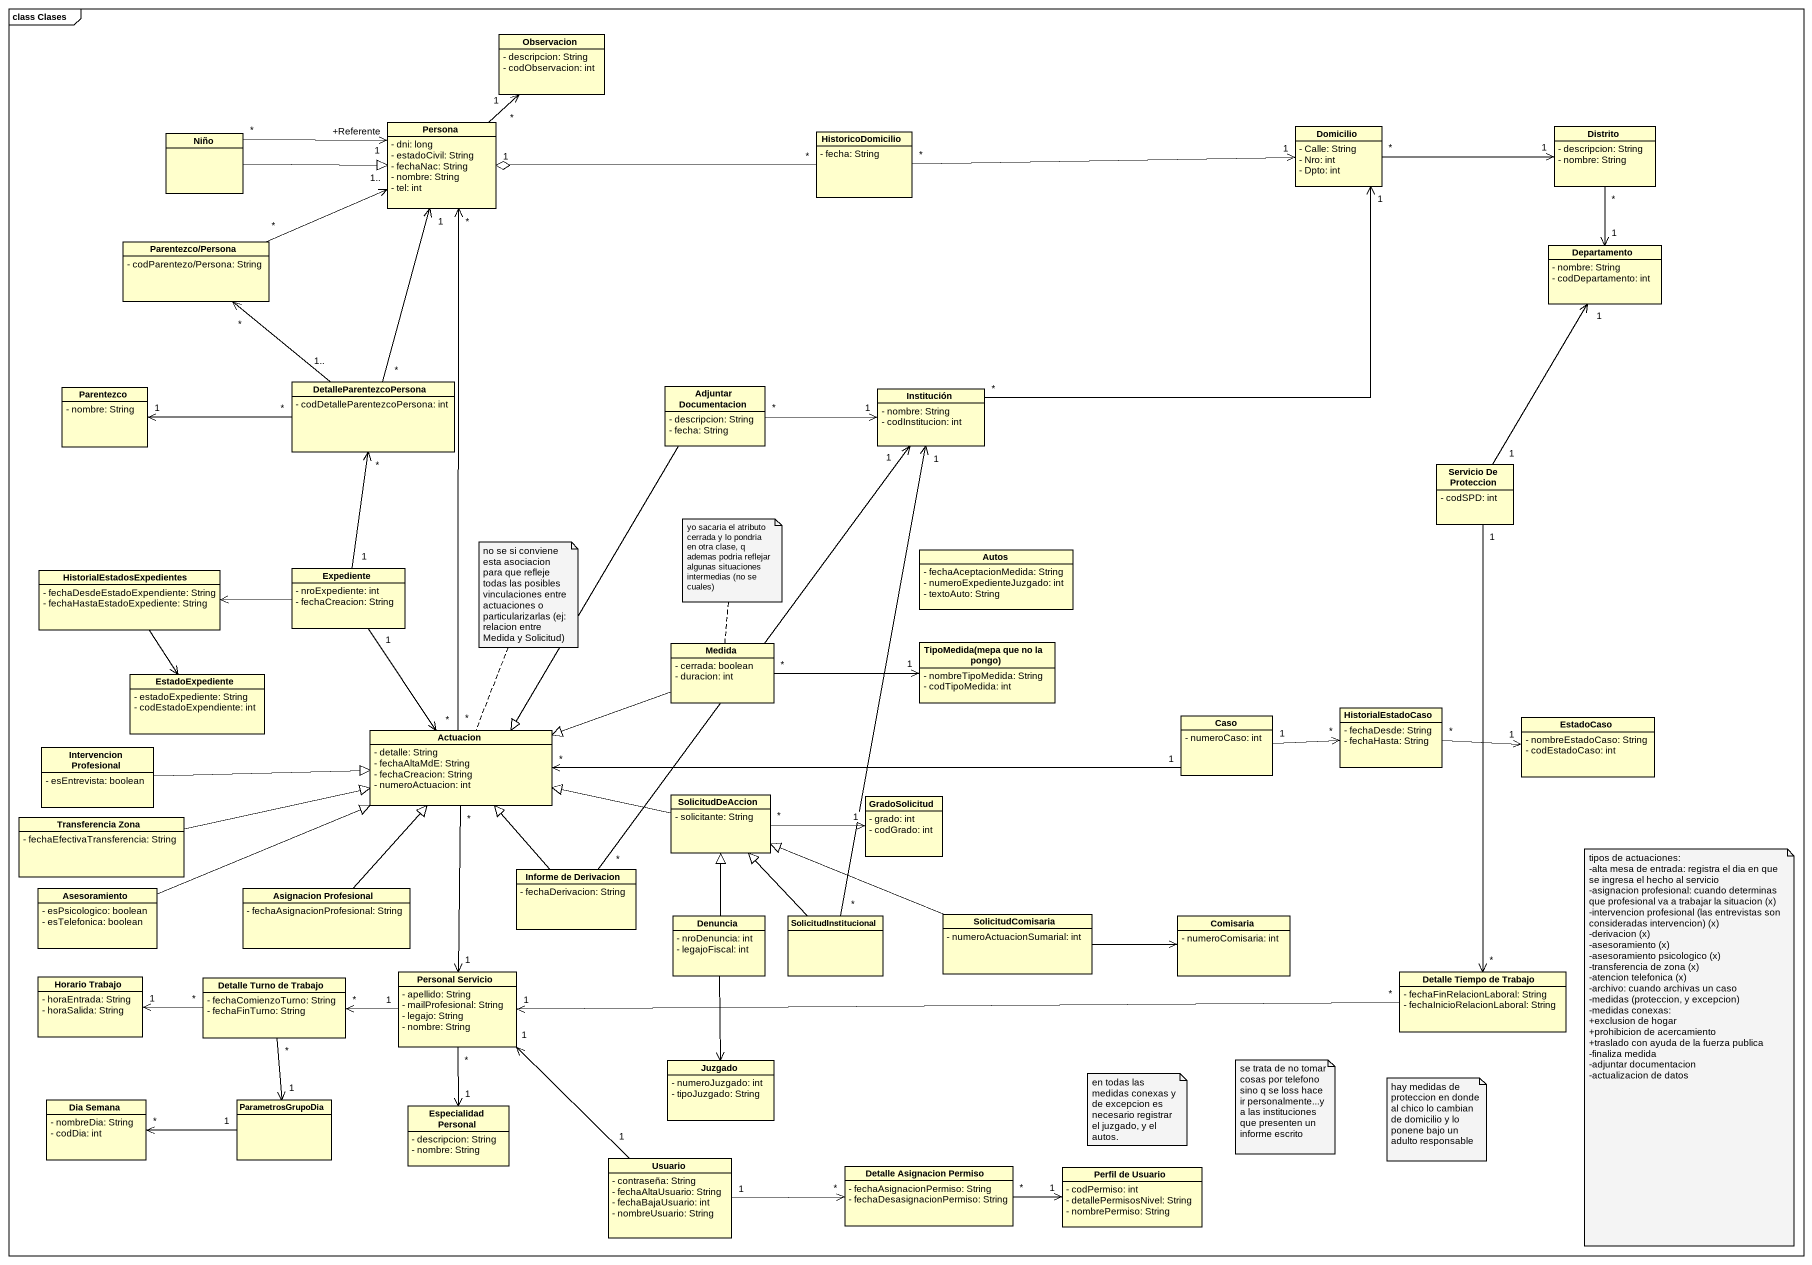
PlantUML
@startuml
mainframe class Clases
hide circle
hide empty members
skinparam classAttributeIconSize 0
class Observacion {
  - descripcion: String
  - codObservacion: int
}
class Niño
class Persona {
  - dni: long
  - estadoCivil: String
  - fechaNac: String
  - nombre: String
  - tel: int
}
class HistoricoDomicilio {
  - fecha: String
}
class Domicilio {
  - Calle: String
  - Nro: int
  - Dpto: int
}
class Distrito {
  - descripcion: String
  - nombre: String
}
class "Parentezco/Persona" as Parentezco_Persona {
  - codParentezo/Persona: String
}
class Departamento {
  - nombre: String
  - codDepartamento: int
}
class Parentezco {
  - nombre: String
}
class DetalleParentezcoPersona {
  - codDetalleParentezcoPersona: int
}
class "Adjuntar Documentacion" as Adjuntar_Documentacion {
  - descripcion: String
  - fecha: String
}
class Institución {
  - nombre: String
  - codInstitucion: int
}
class "Servicio De Proteccion" as Servicio_De_Proteccion {
  - codSPD: int
}
class HistorialEstadosExpedientes {
  - fechaDesdeEstadoExpendiente: String
  - fechaHastaEstadoExpediente: String
}
class Expediente {
  - nroExpediente: int
  - fechaCreacion: String
}
class Autos {
  - fechaAceptacionMedida: String
  - numeroExpedienteJuzgado: int
  - textoAuto: String
}
class Medida {
  - cerrada: boolean
  - duracion: int
}
class "TipoMedida(mepa que no la pongo)" as TipoMedida_mepa_que_no_la {
  - nombreTipoMedida: String
  - codTipoMedida: int
}
class EstadoExpediente {
  - estadoExpediente: String
  - codEstadoExpendiente: int
}
class Actuacion {
  - detalle: String
  - fechaAltaMdE: String
  - fechaCreacion: String
  - numeroActuacion: int
}
class Caso {
  - numeroCaso: int
}
class HistorialEstadoCaso {
  - fechaDesde: String
  - fechaHasta: String
}
class EstadoCaso {
  - nombreEstadoCaso: String
  - codEstadoCaso: int
}
class "Intervencion Profesional" as Intervencion_Profesional {
  - esEntrevista: boolean
}
class SolicitudDeAccion {
  - solicitante: String
}
class GradoSolicitud {
  - grado: int
  - codGrado: int
}
class "Transferencia Zona" as Transferencia_Zona {
  - fechaEfectivaTransferencia: String
}
class Asesoramiento {
  - esPsicologico: boolean
  - esTelefonica: boolean
}
class "Asignacion Profesional" as Asignacion_Profesional {
  - fechaAsignacionProfesional: String
}
class "Informe de Derivacion" as Informe_de_Derivacion {
  - fechaDerivacion: String
}
class Denuncia {
  - nroDenuncia: int
  - legajoFiscal: int
}
class SolicitudInstitucional
class SolicitudComisaria {
  - numeroActuacionSumarial: int
}
class Comisaria {
  - numeroComisaria: int
}
class "Horario Trabajo" as Horario_Trabajo {
  - horaEntrada: String
  - horaSalida: String
}
class "Detalle Turno de Trabajo" as Detalle_Turno_de_Trabajo {
  - fechaComienzoTurno: String
  - fechaFinTurno: String
}
class "Personal Servicio" as Personal_Servicio {
  - apellido: String
  - mailProfesional: String
  - legajo: String
  - nombre: String
}
class "Detalle Tiempo de Trabajo" as Detalle_Tiempo_de_Trabajo {
  - fechaFinRelacionLaboral: String
  - fechaInicioRelacionLaboral: String
}
class Juzgado {
  - numeroJuzgado: int
  - tipoJuzgado: String
}
class "Dia Semana" as Dia_Semana {
  - nombreDia: String
  - codDia: int
}
class ParametrosGrupoDia
class "Especialidad Personal" as Especialidad_Personal {
  - descripcion: String
  - nombre: String
}
class Usuario {
  - contraseña: String
  - fechaAltaUsuario: String
  - fechaBajaUsuario: int
  - nombreUsuario: String
}
class "Detalle Asignacion Permiso" as Detalle_Asignacion_Permiso {
  - fechaAsignacionPermiso: String
  - fechaDesasignacionPermiso: String
}
class "Perfil de Usuario" as Perfil_de_Usuario {
  - codPermiso: int
  - detallePermisosNivel: String
  - nombrePermiso: String
}
Niño -right-|> Persona
Niño "*" -right-> "+Referente\n1" Persona
Persona "1" -up-> "*" Observacion
HistoricoDomicilio "*" -left-o "1" Persona
HistoricoDomicilio "*" -right-> "1" Domicilio
Domicilio "*" -right-> "1" Distrito
Distrito "*" --> "1" Departamento
Parentezco_Persona "*" -right-> "1.." Persona
DetalleParentezcoPersona "*" -up-> "1" Persona
DetalleParentezcoPersona "1.." -up-> "*" Parentezco_Persona
DetalleParentezcoPersona "*" -left-> "1" Parentezco
Adjuntar_Documentacion "*" -right-> "1" Institución
Adjuntar_Documentacion --|> Actuacion
Institución "*" -up-> "1" Domicilio
Servicio_De_Proteccion "1" -up-> "1" Departamento
Servicio_De_Proteccion "1" --> "*" Detalle_Tiempo_de_Trabajo
HistorialEstadosExpedientes --> EstadoExpediente
Expediente "1" -up-> "*" DetalleParentezcoPersona
Expediente -left-> HistorialEstadosExpedientes
Expediente "1" --> "*" Actuacion
Medida "*" -right-> "1" TipoMedida_mepa_que_no_la
Medida -left-|> Actuacion
Actuacion "*" -up-> "*" Persona
Actuacion "*" --> "1" Personal_Servicio
Caso "1" -left-> "*" Actuacion
Caso "1" -right-> "*" HistorialEstadoCaso
HistorialEstadoCaso "*" -right-> "1" EstadoCaso
Intervencion_Profesional -right-|> Actuacion
SolicitudDeAccion -left-|> Actuacion
SolicitudDeAccion "*" -right-> "1" GradoSolicitud
Transferencia_Zona -right-|> Actuacion
Asesoramiento -right-|> Actuacion
Asignacion_Profesional -up-|> Actuacion
Informe_de_Derivacion "*" -up-> "1" Institución
Informe_de_Derivacion -up-|> Actuacion
Denuncia -up-|> SolicitudDeAccion
Denuncia --> Juzgado
SolicitudInstitucional "*" -up-> "1" Institución
SolicitudInstitucional -up-|> SolicitudDeAccion
SolicitudComisaria -left-|> SolicitudDeAccion
SolicitudComisaria -right-> Comisaria
Detalle_Turno_de_Trabajo "*" -left-> "1" Horario_Trabajo
Detalle_Turno_de_Trabajo "*" --> "1" ParametrosGrupoDia
Personal_Servicio "1" -left-> "*" Detalle_Turno_de_Trabajo
Personal_Servicio "*" --> "1" Especialidad_Personal
Detalle_Tiempo_de_Trabajo "*" -left-> "1" Personal_Servicio
ParametrosGrupoDia "1" -left-> "*" Dia_Semana
Usuario "1" -up-> "1" Personal_Servicio
Usuario "1" -right-> "*" Detalle_Asignacion_Permiso
Detalle_Asignacion_Permiso "*" -right-> "1" Perfil_de_Usuario
note top of Actuacion : no se si conviene esta asociacion para que refleje todas las posibles vinculaciones entre actuaciones o particularizarlas (ej: relacion entre Medida y Solicitud)
note top of Medida : yo sacaria el atributo cerrada y lo pondria en otra clase, q ademas podria reflejar algunas situaciones intermedias (no se cuales)
note as N3
  tipos de actuaciones:
  -alta mesa de entrada: registra el dia en que se ingresa el hecho al servicio
  -asignacion profesional: cuando determinas que profesional va a trabajar la situacion (x)
  -intervencion profesional (las entrevistas son consideradas intervencion) (x)
  -derivacion (x)
  -asesoramiento (x)
  -asesoramiento psicologico (x)
  -transferencia de zona (x)
  -atencion telefonica (x)
  -archivo: cuando archivas un caso
  -medidas (proteccion, y excepcion)
  -medidas conexas:
  +exclusion de hogar
  +prohibicion de acercamiento
  +traslado con ayuda de la fuerza publica
  -finaliza medida
  -adjuntar documentacion
  -actualizacion de datos
end note
note as N4
  en todas las medidas conexas y de excepcion es necesario registrar el juzgado, y el autos.
end note
note as N5
  se trata de no tomar cosas por telefono sino q se loss hace ir personalmente...y a las instituciones que presenten un informe escrito
end note
note as N6
  hay medidas de proteccion en donde al chico lo cambian de domicilio y lo ponene bajo un adulto responsable
end note
@enduml
